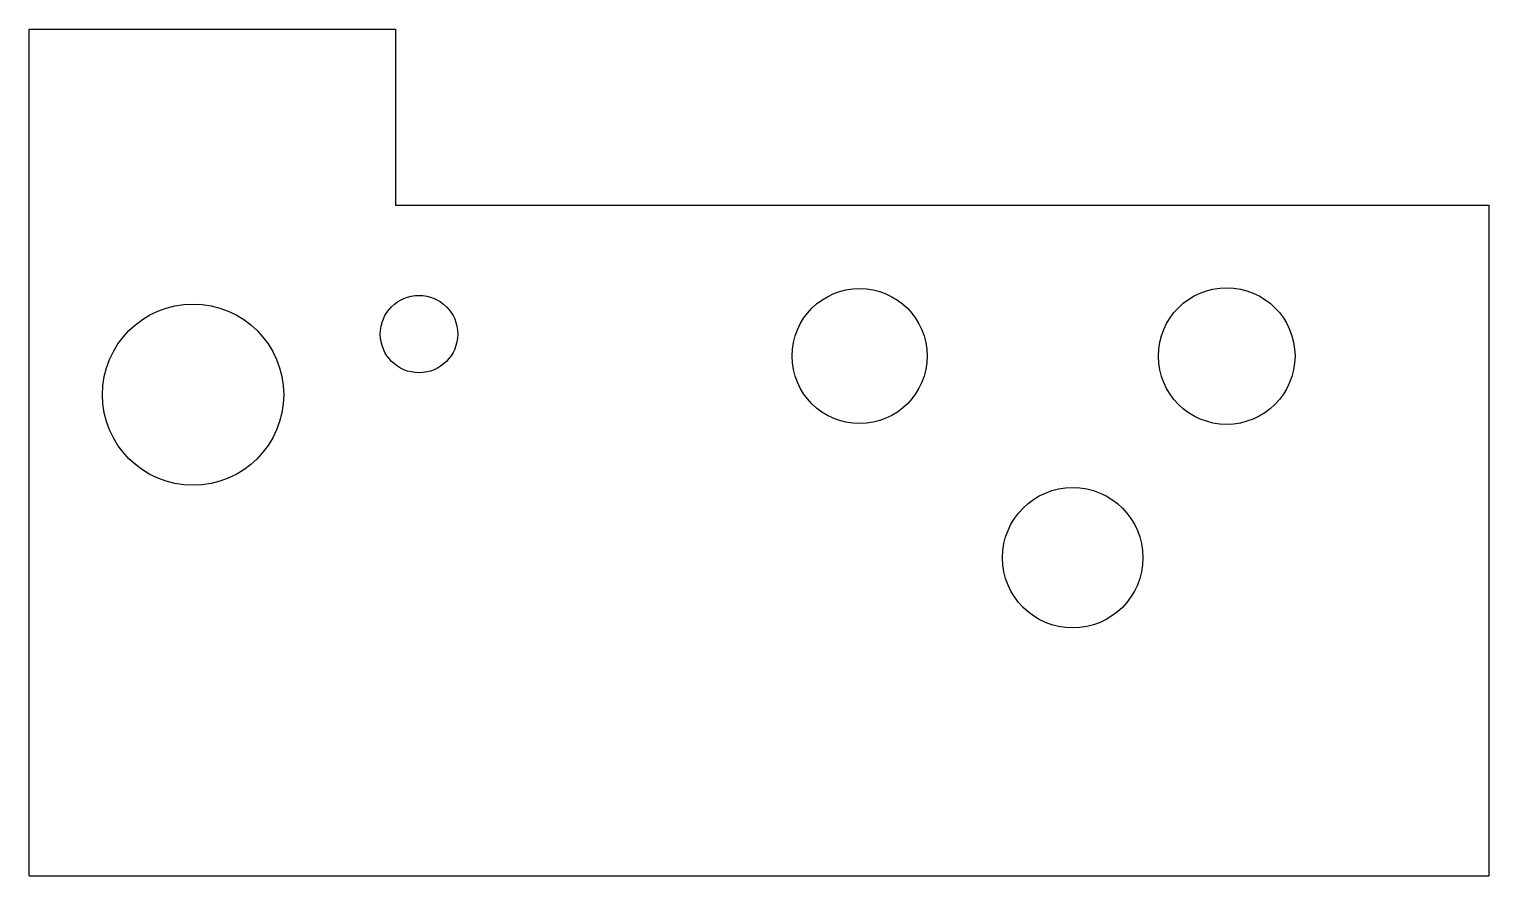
# Model space of a CAD drawing. Header units: millimetres. Extents: x 0 to 195, y 0 to 113.
import ezdxf

# ---------------------------------------------------------------- set-up
doc = ezdxf.new("R2010")
doc.units = ezdxf.units.MM

msp = doc.modelspace()

# ---------------------------------------------------------------- linework, layer by layer
at = {"color": 7, "linetype": 'Continuous'}
for p, q in [((0, 0), (0, 113.11)), ((0, 113.11), (48.94, 113.11)), ((48.94, 113.11), (48.94, 89.6)), ((48.94, 89.6), (195, 89.6)), ((195, 89.6), (195, 0)), ((0, 0), (195, 0))]:
    msp.add_line(p, q, dxfattribs=at)
for centre, radius in [((110.94, 69.44), 9.02), ((159.98, 69.44), 9.13), ((21.89, 64.28), 12.11), ((52.08, 72.38), 5.17), ((139.41, 42.5), 9.38)]:
    msp.add_circle(centre, radius, dxfattribs=at)

doc.saveas('drawing.dxf')
